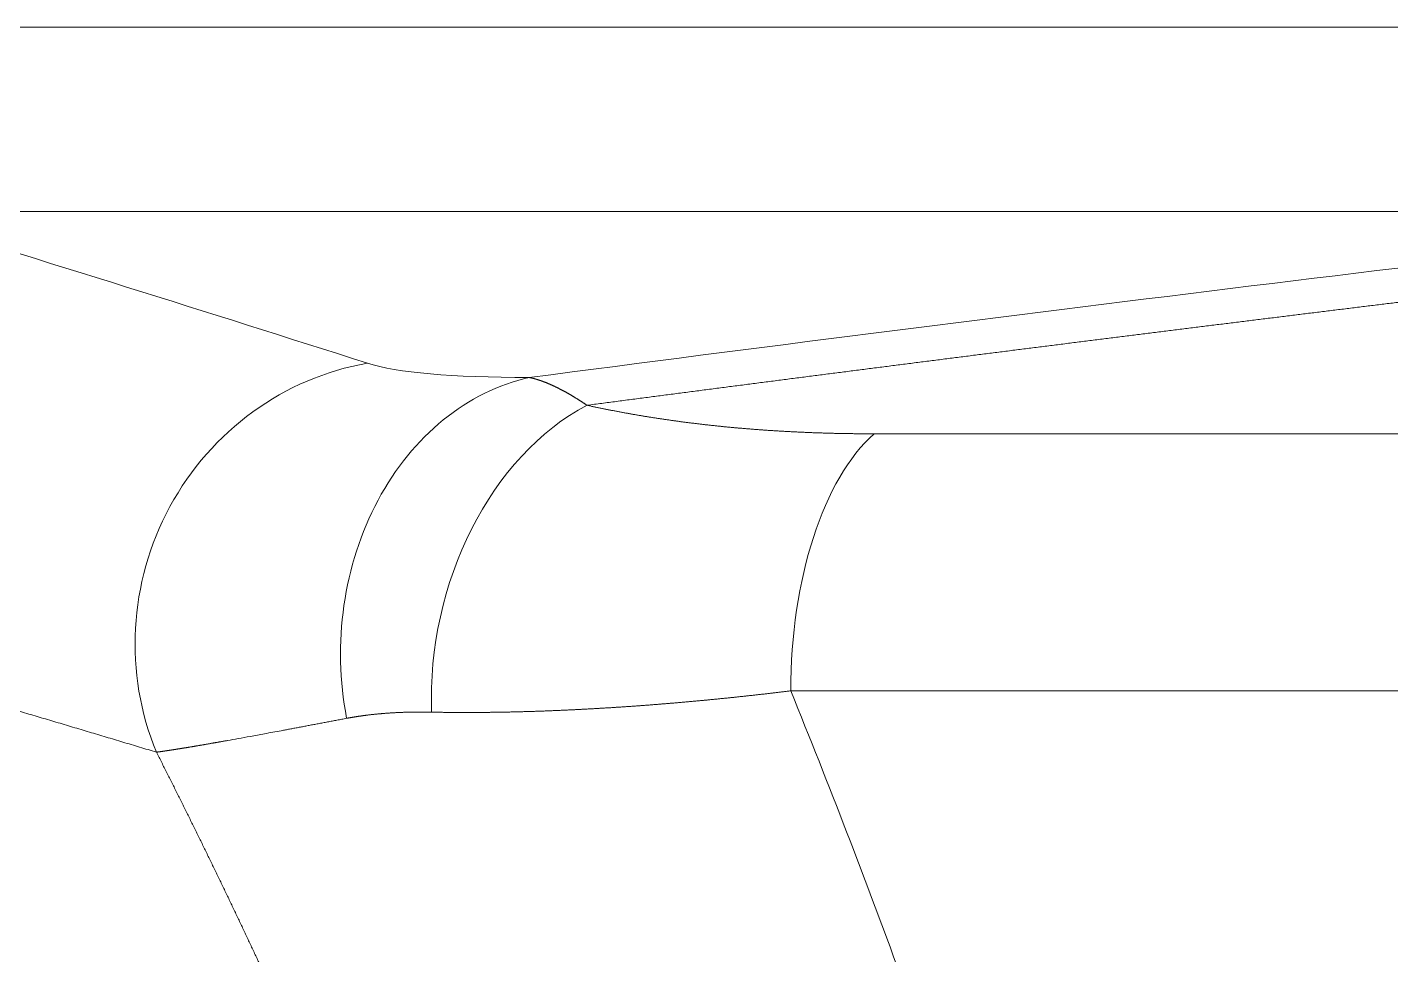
# Model space of a CAD drawing. Header units: millimetres. Extents: x 4664 to 8864, y -38 to 2932.
# Drawn here: x 7901.61 to 7907.95, y 1802.4 to 1806.71 of the extents above; entities that cross this region are included whole.
import ezdxf

# ---------------------------------------------------------------- set-up
doc = ezdxf.new("R2010")
doc.units = ezdxf.units.MM

msp = doc.modelspace()

# ---------------------------------------------------------------- linework, layer by layer
at = {"lineweight": 5}
for p, q in [((7897.5104, 1806.7114), (7910.0166, 1806.7114)), ((7910.191, 1805.8553), (7900.9382, 1805.8553)), ((7926.0653, 1804.8221), (7905.5462, 1804.8221)), ((7905.1592, 1803.6274), (7926.477, 1803.6274))]:
    msp.add_line(p, q, dxfattribs=at)
at = {"lineweight": 5, "extrusion": (0, 0, -1)}
for centre, major_axis, ratio, start_param, end_param in [((7888.3675, 1797.2458), (54.288, 8.8397), 0.099808, 5.019621, 5.142275), ((7903.3873, 1803.866), (0.3983, 1.2437), 0.973166, 3.996707, 5.81164), ((7904.1394, 1803.7998), (0.0012, 1.3059), 0.820837, 4.479806, 6.099138), ((7904.4642, 1803.76), (0.2763, 1.2764), 0.732263, 4.37509, 5.734721), ((7905.8085, 1803.6274), (0, 1.3059), 0.497219, 4.712389, 5.867354)]:
    msp.add_ellipse(centre, major_axis=major_axis, ratio=ratio, start_param=start_param, end_param=end_param, dxfattribs=at)
at = {"lineweight": 5}
for points in [[(7903.1923, 1805.1501), (7902.4522, 1805.3871), (7901.7015, 1805.6223), (7900.9382, 1805.8553)], [(7903.9444, 1805.0838), (7903.5839, 1805.0842), (7903.3307, 1805.1058), (7903.1923, 1805.1501)]]:
    msp.add_open_spline(points, degree=3, dxfattribs=at)
for points, knots in [([(7904.2127, 1804.9546), (7904.2241, 1804.9561), (7904.2468, 1804.9591), (7904.2809, 1804.9635), (7904.315, 1804.968), (7904.3491, 1804.9725), (7904.3831, 1804.9769), (7904.4172, 1804.9814), (7904.4512, 1804.9858), (7904.4852, 1804.9903), (7904.5192, 1804.9947), (7904.5532, 1804.9992), (7904.5872, 1805.0036), (7904.6211, 1805.008), (7904.6551, 1805.0125), (7904.689, 1805.0169), (7904.7229, 1805.0213), (7904.7568, 1805.0257), (7904.7907, 1805.0301), (7904.8246, 1805.0345), (7904.8584, 1805.0389), (7904.8922, 1805.0433), (7904.9261, 1805.0477), (7904.9599, 1805.0521), (7904.9937, 1805.0564), (7905.0274, 1805.0608), (7905.0612, 1805.0652), (7905.0949, 1805.0695), (7905.1287, 1805.0739), (7905.1624, 1805.0783), (7905.1961, 1805.0826), (7905.2298, 1805.087), (7905.2634, 1805.0913), (7905.2971, 1805.0956), (7905.3307, 1805.1), (7905.3643, 1805.1043), (7905.3979, 1805.1086), (7905.4315, 1805.1129), (7905.4651, 1805.1173), (7905.4987, 1805.1216), (7905.5322, 1805.1259), (7905.5657, 1805.1302), (7905.5993, 1805.1345), (7905.6328, 1805.1388), (7905.6662, 1805.143), (7905.6997, 1805.1473), (7905.7332, 1805.1516), (7905.7666, 1805.1559), (7905.8, 1805.1602), (7905.8334, 1805.1644), (7905.8668, 1805.1687), (7905.9002, 1805.1729), (7905.9336, 1805.1772), (7905.9669, 1805.1814), (7906.0002, 1805.1857), (7906.0335, 1805.1899), (7906.0668, 1805.1941), (7906.1001, 1805.1984), (7906.1334, 1805.2026), (7906.1666, 1805.2068), (7906.1999, 1805.211), (7906.2331, 1805.2152), (7906.2663, 1805.2194), (7906.2995, 1805.2236), (7906.3326, 1805.2278), (7906.3658, 1805.232), (7906.3989, 1805.2362), (7906.4321, 1805.2404), (7906.4652, 1805.2446), (7906.4983, 1805.2488), (7906.5313, 1805.2529), (7906.5644, 1805.2571), (7906.5974, 1805.2612), (7906.6305, 1805.2654), (7906.6635, 1805.2696), (7906.6965, 1805.2737), (7906.7295, 1805.2778), (7906.7624, 1805.282), (7906.7954, 1805.2861), (7906.8283, 1805.2902), (7906.8612, 1805.2944), (7906.8941, 1805.2985), (7906.927, 1805.3026), (7906.9599, 1805.3067), (7906.9927, 1805.3108), (7907.0256, 1805.3149), (7907.0584, 1805.319), (7907.0912, 1805.3231), (7907.124, 1805.3272), (7907.1567, 1805.3313), (7907.1895, 1805.3354), (7907.2222, 1805.3394), (7907.255, 1805.3435), (7907.2877, 1805.3476), (7907.3204, 1805.3516), (7907.353, 1805.3557), (7907.3857, 1805.3597), (7907.4183, 1805.3638), (7907.451, 1805.3678), (7907.4836, 1805.3719), (7907.5162, 1805.3759), (7907.5487, 1805.3799), (7907.5813, 1805.3839), (7907.6138, 1805.388), (7907.6464, 1805.392), (7907.6789, 1805.396), (7907.7114, 1805.4), (7907.7438, 1805.404), (7907.7763, 1805.408), (7907.8087, 1805.412), (7907.8412, 1805.416), (7907.8736, 1805.42), (7907.906, 1805.4239), (7907.9383, 1805.4279), (7907.9707, 1805.4319), (7908.0031, 1805.4358), (7908.0354, 1805.4398), (7908.0677, 1805.4438), (7908.1, 1805.4477), (7908.1323, 1805.4517), (7908.1645, 1805.4556), (7908.1968, 1805.4595), (7908.229, 1805.4635), (7908.2612, 1805.4674), (7908.2934, 1805.4713), (7908.3256, 1805.4752), (7908.3577, 1805.4792), (7908.3899, 1805.4831), (7908.422, 1805.487), (7908.4541, 1805.4909), (7908.4862, 1805.4948), (7908.5183, 1805.4987), (7908.5504, 1805.5025), (7908.5824, 1805.5064), (7908.6144, 1805.5103), (7908.6464, 1805.5142), (7908.6784, 1805.5181), (7908.7104, 1805.5219), (7908.7424, 1805.5258), (7908.7743, 1805.5296), (7908.8062, 1805.5335), (7908.8381, 1805.5373), (7908.87, 1805.5412), (7908.9019, 1805.545), (7908.9338, 1805.5488), (7908.9656, 1805.5527), (7908.9974, 1805.5565), (7909.0292, 1805.5603), (7909.061, 1805.5641), (7909.0928, 1805.5679), (7909.1245, 1805.5718), (7909.1563, 1805.5756), (7909.188, 1805.5794), (7909.2197, 1805.5831), (7909.2514, 1805.5869), (7909.2831, 1805.5907), (7909.3147, 1805.5945), (7909.3463, 1805.5983), (7909.378, 1805.602), (7909.4096, 1805.6058), (7909.4411, 1805.6096), (7909.4727, 1805.6133), (7909.5043, 1805.6171), (7909.5358, 1805.6208), (7909.5673, 1805.6246), (7909.5988, 1805.6283), (7909.6303, 1805.632), (7909.6617, 1805.6358), (7909.6932, 1805.6395), (7909.7246, 1805.6432), (7909.756, 1805.6469), (7909.7874, 1805.6506), (7909.8188, 1805.6543), (7909.8501, 1805.658), (7909.8815, 1805.6617), (7909.9128, 1805.6654), (7909.9441, 1805.6691), (7909.9754, 1805.6728), (7909.9963, 1805.6753), (7910.0067, 1805.6765)], [0, 0, 0, 0, 0.00581, 0.011619, 0.017426, 0.023231, 0.029034, 0.034836, 0.040636, 0.046434, 0.05223, 0.058024, 0.063817, 0.069608, 0.075397, 0.081184, 0.08697, 0.092753, 0.098535, 0.104316, 0.110094, 0.11587, 0.121645, 0.127418, 0.133189, 0.138959, 0.144726, 0.150492, 0.156256, 0.162019, 0.167779, 0.173538, 0.179294, 0.185049, 0.190803, 0.196554, 0.202304, 0.208051, 0.213797, 0.219542, 0.225284, 0.231025, 0.236763, 0.2425, 0.248236, 0.253969, 0.2597, 0.26543, 0.271158, 0.276884, 0.282608, 0.288331, 0.294051, 0.29977, 0.305487, 0.311202, 0.316916, 0.322627, 0.328337, 0.334045, 0.339751, 0.345455, 0.351157, 0.356858, 0.362557, 0.368254, 0.373949, 0.379642, 0.385333, 0.391023, 0.396711, 0.402397, 0.408081, 0.413763, 0.419443, 0.425122, 0.430799, 0.436473, 0.442146, 0.447818, 0.453487, 0.459155, 0.46482, 0.470484, 0.476146, 0.481806, 0.487464, 0.493121, 0.498775, 0.504428, 0.510079, 0.515728, 0.521375, 0.52702, 0.532664, 0.538305, 0.543945, 0.549583, 0.555219, 0.560853, 0.566485, 0.572116, 0.577744, 0.583371, 0.588996, 0.594619, 0.60024, 0.605859, 0.611477, 0.617092, 0.622706, 0.628318, 0.633927, 0.639535, 0.645142, 0.650746, 0.656348, 0.661949, 0.667547, 0.673144, 0.678739, 0.684332, 0.689923, 0.695512, 0.7011, 0.706685, 0.712269, 0.717851, 0.72343, 0.729008, 0.734584, 0.740159, 0.745731, 0.751301, 0.75687, 0.762436, 0.768001, 0.773564, 0.779125, 0.784684, 0.790241, 0.795796, 0.80135, 0.806901, 0.812451, 0.817998, 0.823544, 0.829088, 0.83463, 0.84017, 0.845708, 0.851244, 0.856779, 0.862311, 0.867842, 0.87337, 0.878897, 0.884422, 0.889945, 0.895466, 0.900985, 0.906502, 0.912017, 0.91753, 0.923042, 0.928551, 0.934059, 0.939564, 0.945068, 0.95057, 0.95607, 0.961568, 0.967064, 0.972558, 0.97805, 0.983541, 0.989029, 0.994515, 1, 1, 1, 1]), ([(7904.2127, 1804.9546), (7904.2115, 1804.9554), (7904.2092, 1804.957), (7904.2057, 1804.9593), (7904.2022, 1804.9617), (7904.1987, 1804.964), (7904.1952, 1804.9662), (7904.1918, 1804.9685), (7904.1883, 1804.9707), (7904.1849, 1804.9729), (7904.1815, 1804.9751), (7904.1782, 1804.9773), (7904.1748, 1804.9794), (7904.1714, 1804.9816), (7904.1681, 1804.9836), (7904.1648, 1804.9857), (7904.1615, 1804.9878), (7904.1582, 1804.9898), (7904.1549, 1804.9918), (7904.1517, 1804.9938), (7904.1484, 1804.9957), (7904.1452, 1804.9977), (7904.142, 1804.9996), (7904.1388, 1805.0015), (7904.1356, 1805.0033), (7904.1325, 1805.0052), (7904.1293, 1805.007), (7904.1262, 1805.0088), (7904.1231, 1805.0106), (7904.12, 1805.0123), (7904.1169, 1805.014), (7904.1138, 1805.0157), (7904.1108, 1805.0174), (7904.1077, 1805.0191), (7904.1047, 1805.0207), (7904.1017, 1805.0224), (7904.0987, 1805.024), (7904.0958, 1805.0255), (7904.0928, 1805.0271), (7904.0898, 1805.0286), (7904.0869, 1805.0301), (7904.084, 1805.0316), (7904.0811, 1805.0331), (7904.0782, 1805.0346), (7904.0754, 1805.036), (7904.0725, 1805.0374), (7904.0697, 1805.0388), (7904.0668, 1805.0401), (7904.064, 1805.0415), (7904.0612, 1805.0428), (7904.0585, 1805.0441), (7904.0557, 1805.0454), (7904.0529, 1805.0467), (7904.0502, 1805.0479), (7904.0475, 1805.0491), (7904.0448, 1805.0503), (7904.0421, 1805.0515), (7904.0394, 1805.0527), (7904.0368, 1805.0538), (7904.0341, 1805.0549), (7904.0315, 1805.056), (7904.0289, 1805.0571), (7904.0263, 1805.0582), (7904.0237, 1805.0592), (7904.0211, 1805.0603), (7904.0186, 1805.0613), (7904.016, 1805.0623), (7904.0135, 1805.0632), (7904.011, 1805.0642), (7904.0085, 1805.0651), (7904.006, 1805.066), (7904.0035, 1805.0669), (7904.0011, 1805.0678), (7903.9986, 1805.0686), (7903.9962, 1805.0695), (7903.9938, 1805.0703), (7903.9914, 1805.0711), (7903.989, 1805.0719), (7903.9867, 1805.0726), (7903.9843, 1805.0734), (7903.982, 1805.0741), (7903.9797, 1805.0748), (7903.9773, 1805.0755), (7903.975, 1805.0762), (7903.9728, 1805.0768), (7903.9705, 1805.0775), (7903.9682, 1805.0781), (7903.966, 1805.0787), (7903.9638, 1805.0793), (7903.9616, 1805.0799), (7903.9594, 1805.0804), (7903.9572, 1805.0809), (7903.955, 1805.0815), (7903.9529, 1805.082), (7903.9507, 1805.0825), (7903.9486, 1805.0829), (7903.9465, 1805.0834), (7903.9451, 1805.0837), (7903.9444, 1805.0838)], [0, 0, 0, 0, 0.011506, 0.02299, 0.034453, 0.045894, 0.057313, 0.06871, 0.080085, 0.091438, 0.102769, 0.114077, 0.125364, 0.136628, 0.147871, 0.159091, 0.170288, 0.181464, 0.192617, 0.203747, 0.214855, 0.225941, 0.237004, 0.248044, 0.259062, 0.270057, 0.281029, 0.291979, 0.302905, 0.313809, 0.32469, 0.335548, 0.346384, 0.357196, 0.367985, 0.378751, 0.389495, 0.400215, 0.410911, 0.421585, 0.432236, 0.442863, 0.453467, 0.464047, 0.474604, 0.485138, 0.495649, 0.506136, 0.516599, 0.527039, 0.537456, 0.547849, 0.558218, 0.568564, 0.578886, 0.589184, 0.599459, 0.609709, 0.619937, 0.63014, 0.640319, 0.650475, 0.660607, 0.670715, 0.680799, 0.690859, 0.700895, 0.710907, 0.720895, 0.730858, 0.740798, 0.750714, 0.760606, 0.770473, 0.780317, 0.790136, 0.799931, 0.809701, 0.819448, 0.82917, 0.838868, 0.848542, 0.858191, 0.867816, 0.877417, 0.886993, 0.896545, 0.906072, 0.915575, 0.925054, 0.934508, 0.943937, 0.953342, 0.962723, 0.972079, 0.981411, 0.990718, 1, 1, 1, 1]), ([(7905.5462, 1804.8221), (7905.5432, 1804.8221), (7905.5372, 1804.8221), (7905.5281, 1804.8221), (7905.5191, 1804.8221), (7905.51, 1804.8222), (7905.501, 1804.8222), (7905.492, 1804.8223), (7905.483, 1804.8223), (7905.474, 1804.8224), (7905.465, 1804.8225), (7905.4561, 1804.8226), (7905.4471, 1804.8227), (7905.4382, 1804.8228), (7905.4292, 1804.8229), (7905.4203, 1804.8231), (7905.4114, 1804.8232), (7905.4025, 1804.8234), (7905.3936, 1804.8236), (7905.3847, 1804.8237), (7905.3758, 1804.8239), (7905.3669, 1804.8241), (7905.3581, 1804.8243), (7905.3492, 1804.8246), (7905.3404, 1804.8248), (7905.3316, 1804.825), (7905.3227, 1804.8253), (7905.3139, 1804.8255), (7905.3051, 1804.8258), (7905.2963, 1804.8261), (7905.2876, 1804.8264), (7905.2788, 1804.8267), (7905.27, 1804.827), (7905.2613, 1804.8273), (7905.2525, 1804.8276), (7905.2438, 1804.828), (7905.2351, 1804.8283), (7905.2264, 1804.8287), (7905.2177, 1804.8291), (7905.209, 1804.8295), (7905.2003, 1804.8299), (7905.1916, 1804.8303), (7905.183, 1804.8307), (7905.1743, 1804.8311), (7905.1657, 1804.8315), (7905.1571, 1804.832), (7905.1484, 1804.8324), (7905.1398, 1804.8329), (7905.1312, 1804.8334), (7905.1226, 1804.8339), (7905.1141, 1804.8344), (7905.1055, 1804.8349), (7905.0969, 1804.8354), (7905.0884, 1804.8359), (7905.0798, 1804.8364), (7905.0713, 1804.837), (7905.0628, 1804.8375), (7905.0543, 1804.8381), (7905.0458, 1804.8387), (7905.0373, 1804.8393), (7905.0288, 1804.8399), (7905.0203, 1804.8405), (7905.0118, 1804.8411), (7905.0034, 1804.8417), (7904.9949, 1804.8424), (7904.9865, 1804.843), (7904.9781, 1804.8437), (7904.9697, 1804.8444), (7904.9612, 1804.845), (7904.9529, 1804.8457), (7904.9445, 1804.8464), (7904.9361, 1804.8471), (7904.9277, 1804.8479), (7904.9194, 1804.8486), (7904.911, 1804.8493), (7904.9027, 1804.8501), (7904.8943, 1804.8508), (7904.886, 1804.8516), (7904.8777, 1804.8524), (7904.8694, 1804.8532), (7904.8611, 1804.854), (7904.8528, 1804.8548), (7904.8446, 1804.8556), (7904.8363, 1804.8565), (7904.828, 1804.8573), (7904.8198, 1804.8582), (7904.8116, 1804.859), (7904.8033, 1804.8599), (7904.7951, 1804.8608), (7904.7869, 1804.8617), (7904.7787, 1804.8626), (7904.7705, 1804.8635), (7904.7623, 1804.8644), (7904.7542, 1804.8654), (7904.746, 1804.8663), (7904.7379, 1804.8673), (7904.7297, 1804.8682), (7904.7216, 1804.8692), (7904.7135, 1804.8702), (7904.7054, 1804.8712), (7904.6973, 1804.8722), (7904.6892, 1804.8732), (7904.6811, 1804.8742), (7904.673, 1804.8753), (7904.6649, 1804.8763), (7904.6569, 1804.8774), (7904.6488, 1804.8784), (7904.6408, 1804.8795), (7904.6328, 1804.8806), (7904.6247, 1804.8817), (7904.6167, 1804.8828), (7904.6087, 1804.8839), (7904.6007, 1804.8851), (7904.5927, 1804.8862), (7904.5848, 1804.8874), (7904.5768, 1804.8885), (7904.5689, 1804.8897), (7904.5609, 1804.8909), (7904.553, 1804.8921), (7904.545, 1804.8933), (7904.5371, 1804.8945), (7904.5292, 1804.8957), (7904.5213, 1804.8969), (7904.5134, 1804.8982), (7904.5055, 1804.8994), (7904.4977, 1804.9007), (7904.4898, 1804.902), (7904.4819, 1804.9032), (7904.4741, 1804.9045), (7904.4663, 1804.9058), (7904.4584, 1804.9072), (7904.4506, 1804.9085), (7904.4428, 1804.9098), (7904.435, 1804.9112), (7904.4272, 1804.9125), (7904.4194, 1804.9139), (7904.4117, 1804.9153), (7904.4039, 1804.9166), (7904.3961, 1804.918), (7904.3884, 1804.9194), (7904.3807, 1804.9209), (7904.3729, 1804.9223), (7904.3652, 1804.9237), (7904.3575, 1804.9252), (7904.3498, 1804.9266), (7904.3421, 1804.9281), (7904.3344, 1804.9296), (7904.3267, 1804.9311), (7904.3191, 1804.9326), (7904.3114, 1804.9341), (7904.3038, 1804.9356), (7904.2961, 1804.9371), (7904.2885, 1804.9386), (7904.2809, 1804.9402), (7904.2733, 1804.9418), (7904.2657, 1804.9433), (7904.2581, 1804.9449), (7904.2505, 1804.9465), (7904.2429, 1804.9481), (7904.2353, 1804.9497), (7904.2278, 1804.9513), (7904.2202, 1804.953), (7904.2152, 1804.9541), (7904.2127, 1804.9546)], [0, 0, 0, 0, 0.006025, 0.01205, 0.018076, 0.024102, 0.030129, 0.036157, 0.042184, 0.048213, 0.054242, 0.060272, 0.066303, 0.072335, 0.078367, 0.0844, 0.090434, 0.096469, 0.102505, 0.108542, 0.11458, 0.120619, 0.126659, 0.132701, 0.138743, 0.144787, 0.150832, 0.156879, 0.162926, 0.168975, 0.175026, 0.181078, 0.187131, 0.193186, 0.199243, 0.205301, 0.21136, 0.217422, 0.223485, 0.22955, 0.235616, 0.241685, 0.247755, 0.253827, 0.259901, 0.265977, 0.272055, 0.278136, 0.284218, 0.290302, 0.296388, 0.302477, 0.308568, 0.314661, 0.320756, 0.326854, 0.332954, 0.339056, 0.345161, 0.351269, 0.357378, 0.363491, 0.369606, 0.375723, 0.381843, 0.387966, 0.394092, 0.40022, 0.406351, 0.412485, 0.418622, 0.424762, 0.430905, 0.43705, 0.443199, 0.44935, 0.455505, 0.461663, 0.467824, 0.473988, 0.480155, 0.486326, 0.4925, 0.498677, 0.504858, 0.511042, 0.517229, 0.52342, 0.529614, 0.535812, 0.542013, 0.548218, 0.554427, 0.560639, 0.566855, 0.573074, 0.579298, 0.585525, 0.591756, 0.597991, 0.60423, 0.610472, 0.616719, 0.62297, 0.629224, 0.635483, 0.641746, 0.648013, 0.654284, 0.660559, 0.666839, 0.673123, 0.679411, 0.685703, 0.692, 0.698301, 0.704607, 0.710917, 0.717232, 0.723551, 0.729874, 0.736203, 0.742535, 0.748873, 0.755215, 0.761562, 0.767914, 0.77427, 0.780631, 0.786998, 0.793369, 0.799744, 0.806125, 0.812511, 0.818902, 0.825298, 0.831699, 0.838105, 0.844516, 0.850932, 0.857353, 0.86378, 0.870212, 0.876649, 0.883092, 0.88954, 0.895993, 0.902451, 0.908916, 0.915385, 0.92186, 0.928341, 0.934827, 0.941319, 0.947816, 0.954319, 0.960827, 0.967342, 0.973862, 0.980388, 0.986919, 0.993457, 1, 1, 1, 1]), ([(7899.9827, 1803.9964), (7899.9953, 1803.9928), (7900.0206, 1803.9856), (7900.0585, 1803.9747), (7900.0964, 1803.9639), (7900.1343, 1803.9531), (7900.1722, 1803.9422), (7900.2102, 1803.9313), (7900.2482, 1803.9204), (7900.2862, 1803.9095), (7900.3242, 1803.8986), (7900.3623, 1803.8876), (7900.4003, 1803.8766), (7900.4384, 1803.8657), (7900.4765, 1803.8547), (7900.5147, 1803.8436), (7900.5528, 1803.8326), (7900.591, 1803.8216), (7900.6292, 1803.8105), (7900.6674, 1803.7994), (7900.7056, 1803.7883), (7900.7439, 1803.7772), (7900.7821, 1803.7661), (7900.8204, 1803.7549), (7900.8587, 1803.7438), (7900.8971, 1803.7326), (7900.9354, 1803.7214), (7900.9738, 1803.7102), (7901.0122, 1803.6989), (7901.0506, 1803.6877), (7901.089, 1803.6764), (7901.1275, 1803.6651), (7901.166, 1803.6538), (7901.2045, 1803.6425), (7901.243, 1803.6312), (7901.2815, 1803.6198), (7901.3201, 1803.6085), (7901.3587, 1803.5971), (7901.3973, 1803.5857), (7901.4359, 1803.5743), (7901.4745, 1803.5629), (7901.5132, 1803.5514), (7901.5519, 1803.54), (7901.5906, 1803.5285), (7901.6293, 1803.517), (7901.668, 1803.5055), (7901.7068, 1803.4939), (7901.7456, 1803.4824), (7901.7844, 1803.4708), (7901.8232, 1803.4592), (7901.862, 1803.4477), (7901.9009, 1803.436), (7901.9398, 1803.4244), (7901.9787, 1803.4128), (7902.0176, 1803.4011), (7902.0566, 1803.3894), (7902.0955, 1803.3777), (7902.1345, 1803.366), (7902.1735, 1803.3543), (7902.1995, 1803.3465), (7902.2125, 1803.3425)], [0, 0, 0, 0, 0.016733, 0.033484, 0.050253, 0.06704, 0.083845, 0.100667, 0.117507, 0.134366, 0.151241, 0.168135, 0.185047, 0.201976, 0.218923, 0.235888, 0.252871, 0.269872, 0.28689, 0.303927, 0.320981, 0.338053, 0.355143, 0.37225, 0.389376, 0.406519, 0.42368, 0.440859, 0.458056, 0.475271, 0.492503, 0.509753, 0.527021, 0.544307, 0.561611, 0.578933, 0.596272, 0.613629, 0.631004, 0.648397, 0.665808, 0.683237, 0.700683, 0.718147, 0.735629, 0.753129, 0.770647, 0.788182, 0.805736, 0.823307, 0.840896, 0.858503, 0.876128, 0.89377, 0.911431, 0.929109, 0.946805, 0.964519, 0.98225, 1, 1, 1, 1]), ([(7903.4909, 1803.5285), (7903.4935, 1803.5284), (7903.4987, 1803.5283), (7903.5065, 1803.5282), (7903.5143, 1803.528), (7903.5221, 1803.5279), (7903.5299, 1803.5278), (7903.5378, 1803.5277), (7903.5456, 1803.5276), (7903.5535, 1803.5275), (7903.5613, 1803.5274), (7903.5692, 1803.5273), (7903.5771, 1803.5272), (7903.585, 1803.5272), (7903.5929, 1803.5271), (7903.6008, 1803.5271), (7903.6087, 1803.527), (7903.6166, 1803.527), (7903.6246, 1803.527), (7903.6325, 1803.5269), (7903.6404, 1803.5269), (7903.6484, 1803.5269), (7903.6564, 1803.5269), (7903.6643, 1803.5269), (7903.6723, 1803.5269), (7903.6803, 1803.527), (7903.6883, 1803.527), (7903.6963, 1803.527), (7903.7043, 1803.5271), (7903.7124, 1803.5271), (7903.7204, 1803.5272), (7903.7284, 1803.5272), (7903.7365, 1803.5273), (7903.7445, 1803.5274), (7903.7526, 1803.5275), (7903.7606, 1803.5276), (7903.7687, 1803.5277), (7903.7768, 1803.5278), (7903.7849, 1803.5279), (7903.793, 1803.528), (7903.8011, 1803.5281), (7903.8092, 1803.5283), (7903.8173, 1803.5284), (7903.8254, 1803.5286), (7903.8336, 1803.5287), (7903.8417, 1803.5289), (7903.8499, 1803.5291), (7903.858, 1803.5292), (7903.8662, 1803.5294), (7903.8743, 1803.5296), (7903.8825, 1803.5298), (7903.8907, 1803.53), (7903.8989, 1803.5302), (7903.9071, 1803.5304), (7903.9152, 1803.5307), (7903.9235, 1803.5309), (7903.9317, 1803.5311), (7903.9399, 1803.5314), (7903.9481, 1803.5316), (7903.9563, 1803.5319), (7903.9646, 1803.5321), (7903.9728, 1803.5324), (7903.981, 1803.5327), (7903.9893, 1803.533), (7903.9976, 1803.5332), (7904.0058, 1803.5335), (7904.0141, 1803.5338), (7904.0224, 1803.5342), (7904.0306, 1803.5345), (7904.0389, 1803.5348), (7904.0472, 1803.5351), (7904.0555, 1803.5354), (7904.0638, 1803.5358), (7904.0721, 1803.5361), (7904.0804, 1803.5365), (7904.0887, 1803.5368), (7904.0971, 1803.5372), (7904.1054, 1803.5376), (7904.1137, 1803.538), (7904.1221, 1803.5383), (7904.1304, 1803.5387), (7904.1388, 1803.5391), (7904.1471, 1803.5395), (7904.1555, 1803.5399), (7904.1638, 1803.5403), (7904.1722, 1803.5408), (7904.1806, 1803.5412), (7904.1889, 1803.5416), (7904.1973, 1803.5421), (7904.2057, 1803.5425), (7904.2141, 1803.543), (7904.2225, 1803.5434), (7904.2309, 1803.5439), (7904.2393, 1803.5443), (7904.2477, 1803.5448), (7904.2561, 1803.5453), (7904.2645, 1803.5458), (7904.2729, 1803.5463), (7904.2813, 1803.5468), (7904.2898, 1803.5473), (7904.2982, 1803.5478), (7904.3066, 1803.5483), (7904.315, 1803.5488), (7904.3235, 1803.5493), (7904.3319, 1803.5499), (7904.3404, 1803.5504), (7904.3488, 1803.551), (7904.3573, 1803.5515), (7904.3657, 1803.5521), (7904.3742, 1803.5526), (7904.3827, 1803.5532), (7904.3911, 1803.5538), (7904.3996, 1803.5544), (7904.4081, 1803.5549), (7904.4165, 1803.5555), (7904.425, 1803.5561), (7904.4335, 1803.5567), (7904.442, 1803.5573), (7904.4505, 1803.5579), (7904.4589, 1803.5586), (7904.4674, 1803.5592), (7904.4759, 1803.5598), (7904.4844, 1803.5605), (7904.4929, 1803.5611), (7904.5014, 1803.5617), (7904.5099, 1803.5624), (7904.5184, 1803.5631), (7904.5269, 1803.5637), (7904.5355, 1803.5644), (7904.544, 1803.5651), (7904.5525, 1803.5657), (7904.561, 1803.5664), (7904.5695, 1803.5671), (7904.578, 1803.5678), (7904.5866, 1803.5685), (7904.5951, 1803.5692), (7904.6036, 1803.5699), (7904.6121, 1803.5706), (7904.6207, 1803.5714), (7904.6292, 1803.5721), (7904.6377, 1803.5728), (7904.6463, 1803.5736), (7904.6548, 1803.5743), (7904.6633, 1803.5751), (7904.6719, 1803.5758), (7904.6804, 1803.5766), (7904.689, 1803.5773), (7904.6975, 1803.5781), (7904.7061, 1803.5789), (7904.7146, 1803.5797), (7904.7231, 1803.5805), (7904.7317, 1803.5813), (7904.7402, 1803.5821), (7904.7488, 1803.5829), (7904.7573, 1803.5837), (7904.7659, 1803.5845), (7904.7744, 1803.5853), (7904.783, 1803.5861), (7904.7915, 1803.587), (7904.8001, 1803.5878), (7904.8086, 1803.5886), (7904.8172, 1803.5895), (7904.8258, 1803.5903), (7904.8343, 1803.5912), (7904.8429, 1803.592), (7904.8514, 1803.5929), (7904.86, 1803.5938), (7904.8685, 1803.5946), (7904.8771, 1803.5955), (7904.8857, 1803.5964), (7904.8942, 1803.5973), (7904.9028, 1803.5982), (7904.9113, 1803.5991), (7904.9199, 1803.6), (7904.9284, 1803.6009), (7904.937, 1803.6018), (7904.9455, 1803.6028), (7904.9541, 1803.6037), (7904.9627, 1803.6046), (7904.9712, 1803.6056), (7904.9798, 1803.6065), (7904.9883, 1803.6074), (7904.9969, 1803.6084), (7905.0054, 1803.6094), (7905.014, 1803.6103), (7905.0225, 1803.6113), (7905.0311, 1803.6123), (7905.0396, 1803.6132), (7905.0482, 1803.6142), (7905.0567, 1803.6152), (7905.0653, 1803.6162), (7905.0738, 1803.6172), (7905.0824, 1803.6182), (7905.0909, 1803.6192), (7905.0994, 1803.6202), (7905.108, 1803.6212), (7905.1165, 1803.6223), (7905.1251, 1803.6233), (7905.1336, 1803.6243), (7905.1421, 1803.6254), (7905.1507, 1803.6264), (7905.1564, 1803.6271), (7905.1592, 1803.6274)], [0, 0, 0, 0, 0.005446, 0.010888, 0.016325, 0.021758, 0.027188, 0.032612, 0.038033, 0.04345, 0.048862, 0.05427, 0.059674, 0.065074, 0.070469, 0.07586, 0.081247, 0.08663, 0.092008, 0.097382, 0.102752, 0.108117, 0.113479, 0.118836, 0.124188, 0.129537, 0.134881, 0.140221, 0.145556, 0.150887, 0.156214, 0.161537, 0.166855, 0.172169, 0.177478, 0.182783, 0.188084, 0.19338, 0.198672, 0.20396, 0.209243, 0.214522, 0.219797, 0.225067, 0.230333, 0.235594, 0.240851, 0.246103, 0.251351, 0.256595, 0.261834, 0.267069, 0.2723, 0.277525, 0.282747, 0.287964, 0.293177, 0.298385, 0.303588, 0.308788, 0.313982, 0.319173, 0.324358, 0.32954, 0.334717, 0.339889, 0.345057, 0.35022, 0.355379, 0.360533, 0.365683, 0.370828, 0.375969, 0.381105, 0.386237, 0.391364, 0.396487, 0.401605, 0.406718, 0.411827, 0.416932, 0.422031, 0.427127, 0.432217, 0.437304, 0.442385, 0.447462, 0.452535, 0.457602, 0.462666, 0.467724, 0.472778, 0.477828, 0.482873, 0.487913, 0.492948, 0.497979, 0.503006, 0.508027, 0.513045, 0.518057, 0.523065, 0.528068, 0.533067, 0.538061, 0.54305, 0.548035, 0.553015, 0.55799, 0.562961, 0.567927, 0.572888, 0.577845, 0.582797, 0.587744, 0.592687, 0.597625, 0.602558, 0.607487, 0.61241, 0.61733, 0.622244, 0.627154, 0.632059, 0.63696, 0.641855, 0.646746, 0.651633, 0.656514, 0.661391, 0.666263, 0.671131, 0.675993, 0.680851, 0.685705, 0.690553, 0.695397, 0.700236, 0.70507, 0.7099, 0.714725, 0.719545, 0.72436, 0.729171, 0.733976, 0.738777, 0.743574, 0.748365, 0.753152, 0.757934, 0.762711, 0.767484, 0.772252, 0.777015, 0.781773, 0.786526, 0.791275, 0.796019, 0.800758, 0.805492, 0.810222, 0.814947, 0.819666, 0.824382, 0.829092, 0.833798, 0.838498, 0.843194, 0.847886, 0.852572, 0.857254, 0.861931, 0.866603, 0.87127, 0.875932, 0.88059, 0.885243, 0.889891, 0.894534, 0.899173, 0.903806, 0.908435, 0.913059, 0.917678, 0.922292, 0.926902, 0.931507, 0.936107, 0.940702, 0.945292, 0.949878, 0.954458, 0.959034, 0.963605, 0.968171, 0.972733, 0.977289, 0.981841, 0.986388, 0.99093, 0.995468, 1, 1, 1, 1]), ([(7907.8614, 1792.7593), (7907.814, 1793.2253), (7907.7026, 1794.1557), (7907.4857, 1795.5461), (7907.3075, 1796.4697), (7907.1612, 1797.1612), (7907.1103, 1797.3914), (7907.0308, 1797.7365), (7906.9903, 1797.909), (7906.9416, 1798.1101), (7906.9169, 1798.2106), (7906.9045, 1798.2608), (7906.8982, 1798.2859), (7906.8951, 1798.2985), (7906.8935, 1798.3048), (7906.8928, 1798.3079), (7906.8924, 1798.3095), (7906.8922, 1798.3102), (7906.8921, 1798.3106), (7906.892, 1798.3108), (7906.7798, 1798.7609), (7906.5397, 1799.6572), (7906.1312, 1800.9914), (7905.674, 1802.3154), (7905.3364, 1803.1912), (7905.1592, 1803.6274)], [0, 0, 0, 0, 0.125, 0.25, 0.375, 0.375, 0.4375, 0.4375, 0.46875, 0.484375, 0.492187, 0.496094, 0.498047, 0.499023, 0.499512, 0.499756, 0.499878, 0.499939, 0.499939, 0.5, 0.5, 0.625, 0.75, 0.875, 1, 1, 1, 1]), ([(7903.096, 1803.4998), (7903.0975, 1803.5), (7903.1005, 1803.5006), (7903.1051, 1803.5015), (7903.1096, 1803.5023), (7903.1142, 1803.5031), (7903.1188, 1803.5039), (7903.1235, 1803.5047), (7903.1281, 1803.5055), (7903.1328, 1803.5063), (7903.1374, 1803.507), (7903.1421, 1803.5078), (7903.1469, 1803.5085), (7903.1516, 1803.5092), (7903.1564, 1803.5099), (7903.1612, 1803.5106), (7903.166, 1803.5113), (7903.1708, 1803.512), (7903.1756, 1803.5126), (7903.1805, 1803.5133), (7903.1854, 1803.5139), (7903.1903, 1803.5145), (7903.1952, 1803.5151), (7903.2001, 1803.5157), (7903.2051, 1803.5163), (7903.2101, 1803.5169), (7903.2151, 1803.5174), (7903.2201, 1803.518), (7903.2252, 1803.5185), (7903.2302, 1803.519), (7903.2353, 1803.5195), (7903.2404, 1803.52), (7903.2455, 1803.5205), (7903.2507, 1803.521), (7903.2558, 1803.5214), (7903.261, 1803.5219), (7903.2662, 1803.5223), (7903.2714, 1803.5227), (7903.2767, 1803.5231), (7903.282, 1803.5235), (7903.2872, 1803.5239), (7903.2925, 1803.5242), (7903.2979, 1803.5246), (7903.3032, 1803.5249), (7903.3086, 1803.5252), (7903.314, 1803.5256), (7903.3194, 1803.5259), (7903.3248, 1803.5261), (7903.3302, 1803.5264), (7903.3357, 1803.5267), (7903.3412, 1803.5269), (7903.3467, 1803.5271), (7903.3522, 1803.5274), (7903.3578, 1803.5276), (7903.3633, 1803.5277), (7903.3689, 1803.5279), (7903.3745, 1803.5281), (7903.3801, 1803.5282), (7903.3858, 1803.5284), (7903.3915, 1803.5285), (7903.3971, 1803.5286), (7903.4029, 1803.5287), (7903.4086, 1803.5288), (7903.4143, 1803.5289), (7903.4201, 1803.5289), (7903.4259, 1803.5289), (7903.4317, 1803.529), (7903.4375, 1803.529), (7903.4434, 1803.529), (7903.4492, 1803.529), (7903.4551, 1803.5289), (7903.461, 1803.5289), (7903.467, 1803.5288), (7903.4729, 1803.5288), (7903.4789, 1803.5287), (7903.4849, 1803.5286), (7903.4889, 1803.5285), (7903.4909, 1803.5285)], [0, 0, 0, 0, 0.012627, 0.025273, 0.037937, 0.05062, 0.063321, 0.076041, 0.088779, 0.101536, 0.114311, 0.127105, 0.139918, 0.152749, 0.165599, 0.178468, 0.191356, 0.204262, 0.217187, 0.230132, 0.243095, 0.256077, 0.269077, 0.282097, 0.295136, 0.308194, 0.321271, 0.334367, 0.347482, 0.360617, 0.37377, 0.386943, 0.400135, 0.413346, 0.426576, 0.439826, 0.453095, 0.466384, 0.479692, 0.493019, 0.506366, 0.519732, 0.533117, 0.546522, 0.559947, 0.573391, 0.586855, 0.600339, 0.613842, 0.627365, 0.640907, 0.654469, 0.668051, 0.681653, 0.695274, 0.708915, 0.722576, 0.736257, 0.749958, 0.763679, 0.77742, 0.79118, 0.804961, 0.818762, 0.832582, 0.846423, 0.860284, 0.874164, 0.888065, 0.901986, 0.915928, 0.929889, 0.943871, 0.957873, 0.971895, 0.985937, 1, 1, 1, 1]), ([(7902.2125, 1803.3425), (7902.2132, 1803.3426), (7902.2144, 1803.3428), (7902.2164, 1803.3431), (7902.2183, 1803.3433), (7902.2203, 1803.3436), (7902.2223, 1803.3439), (7902.2243, 1803.3441), (7902.2264, 1803.3444), (7902.2285, 1803.3447), (7902.2306, 1803.345), (7902.2327, 1803.3453), (7902.2349, 1803.3456), (7902.2371, 1803.3459), (7902.2393, 1803.3462), (7902.2416, 1803.3465), (7902.2439, 1803.3469), (7902.2462, 1803.3472), (7902.2485, 1803.3475), (7902.2509, 1803.3479), (7902.2533, 1803.3482), (7902.2557, 1803.3486), (7902.2582, 1803.3489), (7902.2607, 1803.3493), (7902.2632, 1803.3497), (7902.2657, 1803.3501), (7902.2683, 1803.3504), (7902.2709, 1803.3508), (7902.2736, 1803.3512), (7902.2763, 1803.3516), (7902.279, 1803.3521), (7902.2817, 1803.3525), (7902.2845, 1803.3529), (7902.2873, 1803.3533), (7902.2901, 1803.3538), (7902.293, 1803.3542), (7902.2959, 1803.3547), (7902.2988, 1803.3551), (7902.3018, 1803.3556), (7902.3048, 1803.3561), (7902.3078, 1803.3565), (7902.3108, 1803.357), (7902.3139, 1803.3575), (7902.3171, 1803.358), (7902.3202, 1803.3585), (7902.3234, 1803.359), (7902.3267, 1803.3596), (7902.33, 1803.3601), (7902.3333, 1803.3606), (7902.3366, 1803.3612), (7902.34, 1803.3617), (7902.3434, 1803.3623), (7902.3468, 1803.3628), (7902.3503, 1803.3634), (7902.3538, 1803.364), (7902.3574, 1803.3646), (7902.361, 1803.3652), (7902.3646, 1803.3658), (7902.3683, 1803.3664), (7902.372, 1803.367), (7902.3758, 1803.3676), (7902.3795, 1803.3683), (7902.3834, 1803.3689), (7902.3872, 1803.3696), (7902.3911, 1803.3702), (7902.3951, 1803.3709), (7902.399, 1803.3716), (7902.4031, 1803.3723), (7902.4071, 1803.373), (7902.4112, 1803.3737), (7902.4154, 1803.3744), (7902.4195, 1803.3751), (7902.4238, 1803.3758), (7902.428, 1803.3766), (7902.4323, 1803.3773), (7902.4367, 1803.3781), (7902.441, 1803.3788), (7902.4455, 1803.3796), (7902.4499, 1803.3804), (7902.4544, 1803.3812), (7902.459, 1803.3819), (7902.4636, 1803.3828), (7902.4682, 1803.3836), (7902.4729, 1803.3844), (7902.4776, 1803.3852), (7902.4824, 1803.3861), (7902.4872, 1803.3869), (7902.492, 1803.3878), (7902.4969, 1803.3886), (7902.5019, 1803.3895), (7902.5069, 1803.3904), (7902.5119, 1803.3913), (7902.517, 1803.3922), (7902.5221, 1803.3931), (7902.5273, 1803.394), (7902.5325, 1803.3949), (7902.5377, 1803.3959), (7902.5569, 1803.3993), (7902.5929, 1803.4058), (7902.6499, 1803.4161), (7902.7166, 1803.4284), (7902.769, 1803.4381), (7902.802, 1803.4442), (7902.8117, 1803.446), (7902.8214, 1803.4479), (7902.8312, 1803.4497), (7902.841, 1803.4515), (7902.8509, 1803.4534), (7902.8609, 1803.4553), (7902.871, 1803.4572), (7902.8811, 1803.4591), (7902.8912, 1803.461), (7902.9014, 1803.4629), (7902.9117, 1803.4649), (7902.9221, 1803.4668), (7902.9325, 1803.4688), (7902.943, 1803.4708), (7902.9535, 1803.4728), (7902.9641, 1803.4748), (7902.9748, 1803.4768), (7902.9855, 1803.4788), (7902.9963, 1803.4809), (7903.0071, 1803.4829), (7903.018, 1803.485), (7903.029, 1803.4871), (7903.04, 1803.4892), (7903.0511, 1803.4913), (7903.0622, 1803.4934), (7903.0734, 1803.4955), (7903.0847, 1803.4976), (7903.0922, 1803.499), (7903.096, 1803.4998)], [0, 0, 0, 0, 0.004416, 0.008849, 0.013298, 0.017763, 0.022244, 0.026741, 0.031255, 0.035785, 0.040332, 0.044895, 0.049474, 0.054069, 0.058681, 0.063309, 0.067953, 0.072614, 0.077291, 0.081985, 0.086695, 0.091421, 0.096164, 0.100923, 0.105698, 0.11049, 0.115298, 0.120123, 0.124964, 0.129821, 0.134695, 0.139585, 0.144492, 0.149416, 0.154355, 0.159311, 0.164284, 0.169273, 0.174279, 0.179301, 0.184339, 0.189394, 0.194465, 0.199553, 0.204658, 0.209779, 0.214916, 0.22007, 0.22524, 0.230427, 0.235631, 0.240851, 0.246087, 0.25134, 0.256609, 0.261895, 0.267198, 0.272517, 0.277852, 0.283204, 0.288573, 0.293958, 0.299359, 0.304777, 0.310212, 0.315663, 0.32113, 0.326615, 0.332115, 0.337632, 0.343166, 0.348716, 0.354283, 0.359866, 0.365465, 0.371082, 0.376714, 0.382363, 0.388029, 0.393711, 0.39941, 0.405125, 0.410856, 0.416604, 0.422369, 0.42815, 0.433947, 0.439761, 0.445591, 0.451438, 0.457301, 0.46318, 0.469076, 0.474989, 0.480918, 0.486863, 0.492824, 0.498802, 0.551679, 0.610925, 0.676554, 0.748572, 0.757234, 0.765897, 0.774561, 0.783226, 0.791892, 0.800559, 0.809226, 0.817894, 0.826563, 0.835232, 0.843902, 0.852573, 0.861244, 0.869915, 0.878587, 0.887259, 0.895931, 0.904604, 0.913277, 0.921949, 0.930622, 0.939295, 0.947968, 0.95664, 0.965313, 0.973985, 0.982657, 0.991329, 1, 1, 1, 1]), ([(7902.2125, 1803.3425), (7902.2166, 1803.3345), (7902.2247, 1803.3185), (7902.2368, 1803.2946), (7902.2489, 1803.2706), (7902.261, 1803.2466), (7902.2731, 1803.2226), (7902.2851, 1803.1987), (7902.2971, 1803.1747), (7902.309, 1803.1508), (7902.321, 1803.1268), (7902.3329, 1803.1029), (7902.3447, 1803.079), (7902.3566, 1803.0551), (7902.3684, 1803.0312), (7902.3802, 1803.0073), (7902.3919, 1802.9834), (7902.4037, 1802.9596), (7902.4154, 1802.9357), (7902.4271, 1802.9119), (7902.4387, 1802.888), (7902.4503, 1802.8642), (7902.4619, 1802.8404), (7902.4735, 1802.8166), (7902.485, 1802.7928), (7902.4965, 1802.769), (7902.508, 1802.7452), (7902.5195, 1802.7214), (7902.5309, 1802.6977), (7902.5423, 1802.6739), (7902.5537, 1802.6502), (7902.565, 1802.6264), (7902.5763, 1802.6027), (7902.5876, 1802.579), (7902.5988, 1802.5553), (7902.6101, 1802.5316), (7902.6213, 1802.5079), (7902.6325, 1802.4842), (7902.6436, 1802.4606), (7902.6547, 1802.4369), (7902.6658, 1802.4133), (7902.6769, 1802.3896), (7902.6879, 1802.366), (7902.6989, 1802.3424), (7902.7099, 1802.3188), (7902.7209, 1802.2952), (7902.7318, 1802.2716), (7902.7427, 1802.2481), (7902.7536, 1802.2245), (7902.7644, 1802.201), (7902.7752, 1802.1774), (7902.786, 1802.1539), (7902.7968, 1802.1304), (7902.8075, 1802.1069), (7902.8182, 1802.0834), (7902.8289, 1802.0599), (7902.8396, 1802.0364), (7902.8502, 1802.013), (7902.8608, 1801.9895), (7902.8714, 1801.9661), (7902.8819, 1801.9426), (7902.8924, 1801.9192), (7902.9029, 1801.8958), (7902.9134, 1801.8724), (7902.9238, 1801.849), (7902.9342, 1801.8256), (7902.9446, 1801.8023), (7902.955, 1801.7789), (7902.9653, 1801.7556), (7902.9756, 1801.7322), (7902.9859, 1801.7089), (7902.9962, 1801.6856), (7903.0064, 1801.6623), (7903.0166, 1801.639), (7903.0268, 1801.6158), (7903.0369, 1801.5925), (7903.047, 1801.5692), (7903.0571, 1801.546), (7903.0672, 1801.5228), (7903.0773, 1801.4996), (7903.0873, 1801.4764), (7903.0973, 1801.4532), (7903.1072, 1801.43), (7903.1172, 1801.4068), (7903.1271, 1801.3837), (7903.137, 1801.3605), (7903.1468, 1801.3374), (7903.1567, 1801.3143), (7903.1665, 1801.2911), (7903.1763, 1801.2681), (7903.186, 1801.245), (7903.1958, 1801.2219), (7903.2055, 1801.1988), (7903.2151, 1801.1758), (7903.2248, 1801.1527), (7903.2344, 1801.1297), (7903.244, 1801.1067), (7903.2536, 1801.0837), (7903.2632, 1801.0607), (7903.2727, 1801.0377), (7903.2822, 1801.0148), (7903.2917, 1800.9918), (7903.3011, 1800.9689), (7903.3105, 1800.9459), (7903.3199, 1800.923), (7903.3293, 1800.9001), (7903.3387, 1800.8772), (7903.348, 1800.8544), (7903.4258, 1800.6631), (7903.5681, 1800.3039), (7903.7669, 1799.7754), (7903.9546, 1799.2491), (7904.1314, 1798.7254), (7904.2478, 1798.3603), (7904.3113, 1798.1547), (7904.3257, 1798.1077), (7904.3401, 1798.0606), (7904.3544, 1798.0136), (7904.3686, 1797.9666), (7904.3827, 1797.9196), (7904.3967, 1797.8726), (7904.4107, 1797.8256), (7904.4246, 1797.7786), (7904.4384, 1797.7316), (7904.4521, 1797.6846), (7904.4658, 1797.6377), (7904.4793, 1797.5907), (7904.4928, 1797.5437), (7904.5062, 1797.4967), (7904.5196, 1797.4498), (7904.5328, 1797.4028), (7904.546, 1797.3559), (7904.5591, 1797.3089), (7904.5721, 1797.262), (7904.5851, 1797.2151), (7904.5979, 1797.1681), (7904.6107, 1797.1212), (7904.6234, 1797.0743), (7904.6361, 1797.0274), (7904.6486, 1796.9805), (7904.6611, 1796.9336), (7904.6735, 1796.8867), (7904.6858, 1796.8398), (7904.698, 1796.793), (7904.7102, 1796.7461), (7904.7223, 1796.6993), (7904.7343, 1796.6524), (7904.7463, 1796.6056), (7904.7581, 1796.5587), (7904.7699, 1796.5119), (7904.7816, 1796.4651), (7904.7932, 1796.4183), (7904.8048, 1796.3715), (7904.8162, 1796.3247), (7904.8276, 1796.2779), (7904.839, 1796.2312), (7904.8502, 1796.1844), (7904.8614, 1796.1377), (7904.8725, 1796.0909), (7904.8835, 1796.0442), (7904.8944, 1795.9975), (7904.9053, 1795.9507), (7904.9161, 1795.904), (7904.9268, 1795.8574), (7904.9374, 1795.8107), (7904.948, 1795.764), (7904.9585, 1795.7173), (7904.9689, 1795.6707), (7904.9792, 1795.6241), (7904.9895, 1795.5774), (7904.9997, 1795.5308), (7905.0098, 1795.4842), (7905.0198, 1795.4376), (7905.0298, 1795.391), (7905.0397, 1795.3445), (7905.0495, 1795.2979), (7905.0592, 1795.2514), (7905.0689, 1795.2048), (7905.0784, 1795.1583), (7905.088, 1795.1118), (7905.0974, 1795.0653), (7905.1068, 1795.0188), (7905.116, 1794.9724), (7905.1253, 1794.9259), (7905.1344, 1794.8795), (7905.1435, 1794.833), (7905.1525, 1794.7866), (7905.1614, 1794.7402), (7905.1702, 1794.6938), (7905.179, 1794.6475), (7905.1877, 1794.6011), (7905.1963, 1794.5547), (7905.2049, 1794.5084), (7905.2133, 1794.4621), (7905.2217, 1794.4158), (7905.2301, 1794.3695), (7905.2383, 1794.3232), (7905.2465, 1794.277), (7905.2546, 1794.2307), (7905.2627, 1794.1845), (7905.2706, 1794.1383), (7905.2785, 1794.0921), (7905.2864, 1794.0459), (7905.2941, 1793.9997), (7905.3018, 1793.9536), (7905.3094, 1793.9074), (7905.3169, 1793.8613), (7905.3244, 1793.8152), (7905.3318, 1793.7691), (7905.3391, 1793.7231), (7905.3463, 1793.677), (7905.3535, 1793.631), (7905.3606, 1793.585), (7905.3676, 1793.539), (7905.3746, 1793.493), (7905.3815, 1793.447), (7905.3883, 1793.401), (7905.395, 1793.3551), (7905.4017, 1793.3092), (7905.4083, 1793.2633), (7905.4148, 1793.2174), (7905.4213, 1793.1716), (7905.4277, 1793.1257), (7905.434, 1793.0799), (7905.4403, 1793.0341), (7905.4464, 1792.9883), (7905.4526, 1792.9425), (7905.4586, 1792.8968), (7905.4646, 1792.851), (7905.4705, 1792.8053), (7905.4763, 1792.7596), (7905.4821, 1792.7139), (7905.4858, 1792.6835), (7905.4877, 1792.6683)], [0, 0, 0, 0, 0.002443, 0.004884, 0.007322, 0.009759, 0.012193, 0.014626, 0.017056, 0.019484, 0.02191, 0.024334, 0.026756, 0.029176, 0.031594, 0.03401, 0.036423, 0.038835, 0.041244, 0.043651, 0.046056, 0.048459, 0.05086, 0.053259, 0.055656, 0.058051, 0.060443, 0.062834, 0.065222, 0.067608, 0.069992, 0.072374, 0.074754, 0.077132, 0.079508, 0.081882, 0.084253, 0.086623, 0.08899, 0.091356, 0.093719, 0.09608, 0.098439, 0.100796, 0.103151, 0.105503, 0.107854, 0.110202, 0.112549, 0.114893, 0.117235, 0.119576, 0.121914, 0.12425, 0.126583, 0.128915, 0.131245, 0.133572, 0.135898, 0.138221, 0.140542, 0.142861, 0.145179, 0.147493, 0.149806, 0.152117, 0.154426, 0.156732, 0.159037, 0.161339, 0.163639, 0.165938, 0.168234, 0.170528, 0.172819, 0.175109, 0.177397, 0.179682, 0.181966, 0.184247, 0.186527, 0.188804, 0.191079, 0.193352, 0.195623, 0.197891, 0.200158, 0.202423, 0.204685, 0.206946, 0.209204, 0.21146, 0.213714, 0.215966, 0.218216, 0.220464, 0.22271, 0.224953, 0.227195, 0.229434, 0.231671, 0.233907, 0.23614, 0.238371, 0.2406, 0.242826, 0.245051, 0.247274, 0.249494, 0.300775, 0.351418, 0.401426, 0.4508, 0.499541, 0.503925, 0.508305, 0.512683, 0.517057, 0.521428, 0.525796, 0.530161, 0.534523, 0.538882, 0.543237, 0.54759, 0.551939, 0.556286, 0.560629, 0.564969, 0.569306, 0.573641, 0.577972, 0.582299, 0.586624, 0.590946, 0.595265, 0.59958, 0.603893, 0.608203, 0.612509, 0.616812, 0.621113, 0.62541, 0.629704, 0.633996, 0.638284, 0.642569, 0.646851, 0.65113, 0.655406, 0.659679, 0.663949, 0.668216, 0.67248, 0.676741, 0.680999, 0.685254, 0.689506, 0.693754, 0.698, 0.702243, 0.706483, 0.71072, 0.714954, 0.719184, 0.723412, 0.727637, 0.731859, 0.736078, 0.740294, 0.744507, 0.748717, 0.752924, 0.757128, 0.761329, 0.765527, 0.769722, 0.773914, 0.778103, 0.782289, 0.786472, 0.790653, 0.79483, 0.799004, 0.803176, 0.807344, 0.81151, 0.815673, 0.819832, 0.823989, 0.828143, 0.832294, 0.836442, 0.840587, 0.844729, 0.848868, 0.853005, 0.857138, 0.861269, 0.865396, 0.869521, 0.873643, 0.877762, 0.881878, 0.885991, 0.890101, 0.894209, 0.898313, 0.902415, 0.906514, 0.91061, 0.914703, 0.918793, 0.92288, 0.926965, 0.931046, 0.935125, 0.939201, 0.943274, 0.947344, 0.951412, 0.955476, 0.959538, 0.963597, 0.967653, 0.971706, 0.975757, 0.979804, 0.983849, 0.987891, 0.99193, 0.995966, 1, 1, 1, 1])]:
    msp.add_open_spline(points, degree=3, knots=knots, dxfattribs=at)

doc.saveas('drawing.dxf')
